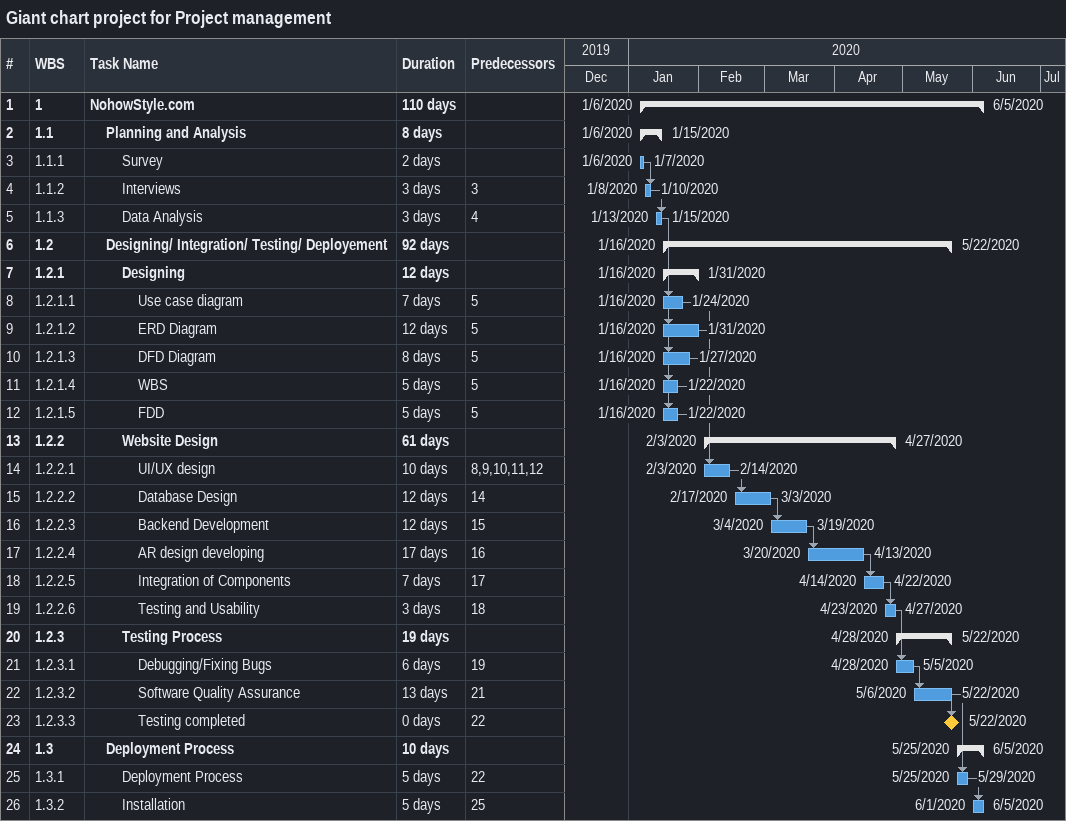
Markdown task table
Giant chart project for Project management

| ID | WBS | Task | Duration | Start | Finish | Predecessors |
|---|---|---|---|---|---|---|
| 1 | 1 | **NohowStyle.com** | 110d | 2020-01-06 | 2020-06-05 |  |
| 2 | 1.1 | **Planning and Analysis** | 8d | 2020-01-06 | 2020-01-15 |  |
| 3 | 1.1.1 | Survey | 2d | 2020-01-06 | 2020-01-07 |  |
| 4 | 1.1.2 | Interviews | 3d | 2020-01-08 | 2020-01-10 | 3 |
| 5 | 1.1.3 | Data Analysis | 3d | 2020-01-13 | 2020-01-15 | 4 |
| 6 | 1.2 | **Designing/ Integration/ Testing/ Deployement** | 92d | 2020-01-16 | 2020-05-22 |  |
| 7 | 1.2.1 | **Designing** | 12d | 2020-01-16 | 2020-01-31 |  |
| 8 | 1.2.1.1 | Use case diagram | 7d | 2020-01-16 | 2020-01-24 | 5 |
| 9 | 1.2.1.2 | ERD Diagram | 12d | 2020-01-16 | 2020-01-31 | 5 |
| 10 | 1.2.1.3 | DFD Diagram | 8d | 2020-01-16 | 2020-01-27 | 5 |
| 11 | 1.2.1.4 | WBS | 5d | 2020-01-16 | 2020-01-22 | 5 |
| 12 | 1.2.1.5 | FDD | 5d | 2020-01-16 | 2020-01-22 | 5 |
| 13 | 1.2.2 | **Website Design** | 61d | 2020-02-03 | 2020-04-27 |  |
| 14 | 1.2.2.1 | UI/UX design | 10d | 2020-02-03 | 2020-02-14 | 8, 9, 10, 11, 12 |
| 15 | 1.2.2.2 | Database Design | 12d | 2020-02-17 | 2020-03-03 | 14 |
| 16 | 1.2.2.3 | Backend Development | 12d | 2020-03-04 | 2020-03-19 | 15 |
| 17 | 1.2.2.4 | AR design developing | 17d | 2020-03-20 | 2020-04-13 | 16 |
| 18 | 1.2.2.5 | Integration of Components | 7d | 2020-04-14 | 2020-04-22 | 17 |
| 19 | 1.2.2.6 | Testing and Usability | 3d | 2020-04-23 | 2020-04-27 | 18 |
| 20 | 1.2.3 | **Testing Process** | 19d | 2020-04-28 | 2020-05-22 |  |
| 21 | 1.2.3.1 | Debugging/Fixing Bugs | 6d | 2020-04-28 | 2020-05-05 | 19 |
| 22 | 1.2.3.2 | Software Quality Assurance | 13d | 2020-05-06 | 2020-05-22 | 21 |
| 23 | 1.2.3.3 | Testing completed | 0d | 2020-05-22 | 2020-05-22 | 22 |
| 24 | 1.3 | **Deployment Process** | 10d | 2020-05-25 | 2020-06-05 |  |
| 25 | 1.3.1 | Deployment Process | 5d | 2020-05-25 | 2020-05-29 | 22 |
| 26 | 1.3.2 | Installation | 5d | 2020-06-01 | 2020-06-05 | 25 |
